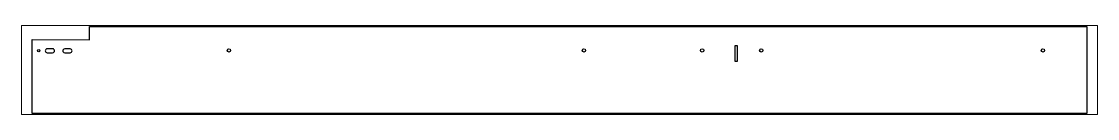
# Paper-space layout 'Layout1' of a CAD drawing. Header units: millimetres. Extents: x 0 to 257, y 87 to 108.
# The model-space entities are those that its viewports show. They can reach past a viewport. Long polylines and large blocks are cut down to what shows.
import ezdxf

# ---------------------------------------------------------------- set-up
doc = ezdxf.new("R2010")
doc.units = ezdxf.units.MM
doc.header["$LTSCALE"] = 25
doc.layers.add('3_Pezzi', color=7, linetype='Continuous')
doc.layers.add('5_Bulloni', color=7, linetype='Continuous')

msp = doc.modelspace()

# ---------------------------------------------------------------- linework, layer by layer
at = {"layer": '3_Pezzi', "color": 3, "linetype": 'Continuous'}
for p, q in [((155.7, 81.8), (155.7, 118)), ((155.7, 118), (2853.3, 118)), ((2853.3, 118), (2853.3, -118)), ((0, -118), (0, 82)), ((0, 82), (155.7, 81.8)), ((1908.5, 65.5), (1900.5, 65.5)), ((1900.5, 65.5), (1900.5, 23.5)), ((1908.5, 23.5), (1908.5, 65.5)), ((1900.5, 23.5), (1908.5, 23.5)), ((2853.3, -118), (0, -118))]:
    msp.add_line(p, q, dxfattribs=at)
at = {"layer": '5_Bulloni', "color": 4, "linetype": 'Continuous'}
for p, q in [((55.5, 57.2), (41, 57.2)), ((41, 46.7), (55.5, 46.7)), ((102.8, 57.1), (88.3, 57.1)), ((88.3, 46.6), (102.8, 46.6))]:
    msp.add_line(p, q, dxfattribs=at)
at = {"layer": '5_Bulloni', "color": 2, "linetype": 'Continuous'}
for centre, radius in [((18.2, 52), 3.25), ((532.5, 53.1), 4.5), ((532.5, 53.1), 4.5), ((1492.5, 53.1), 4.5), ((1492.5, 53.1), 4.5), ((1812.5, 53.1), 4.5), ((1812.5, 53.1), 4.5), ((1972.5, 53.1), 4.5), ((1972.5, 53.1), 4.5), ((2734.3, 53.1), 4.5), ((2734.3, 53.1), 4.5)]:
    msp.add_circle(centre, radius, dxfattribs=at)
at = {"layer": '5_Bulloni', "color": 4, "linetype": 'Continuous'}
for centre, start, end in [((41, 52), 90, 270), ((55.5, 52), 270, 90), ((88.3, 51.9), 90, 270), ((102.8, 51.9), 270, 90)]:
    msp.add_arc(centre, 5.25, start, end, dxfattribs=at)

psp = doc.layouts.get("Layout1")

# ---------------------------------------------------------------- viewports
at = {"layer": '0'}
psp.add_viewport(center=(128.5, 97.5), size=(257, 21.25714), view_center_point=(1426.63, 0), view_height=240.72012, dxfattribs=at)

doc.saveas('drawing.dxf')
